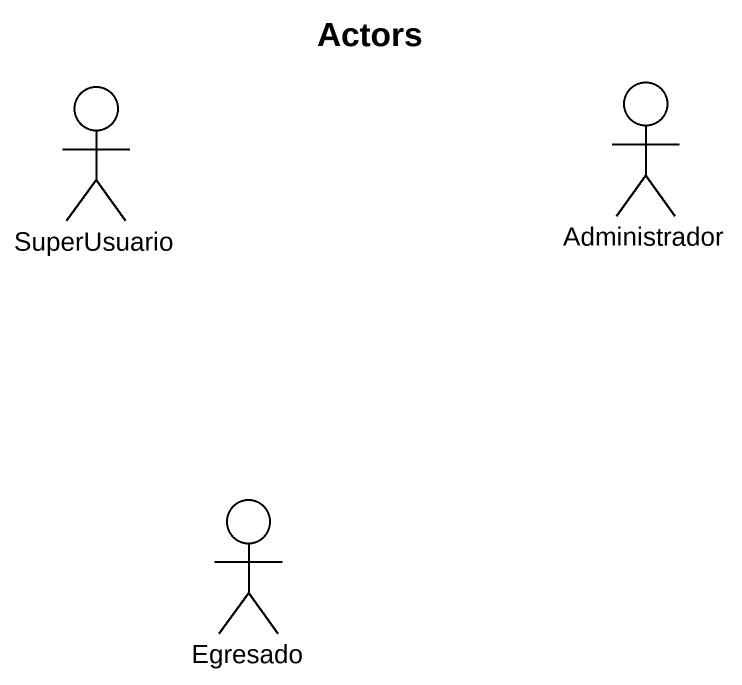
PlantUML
@startuml
title Actors
actor SuperUsuario
actor Administrador
actor Egresado
@enduml
